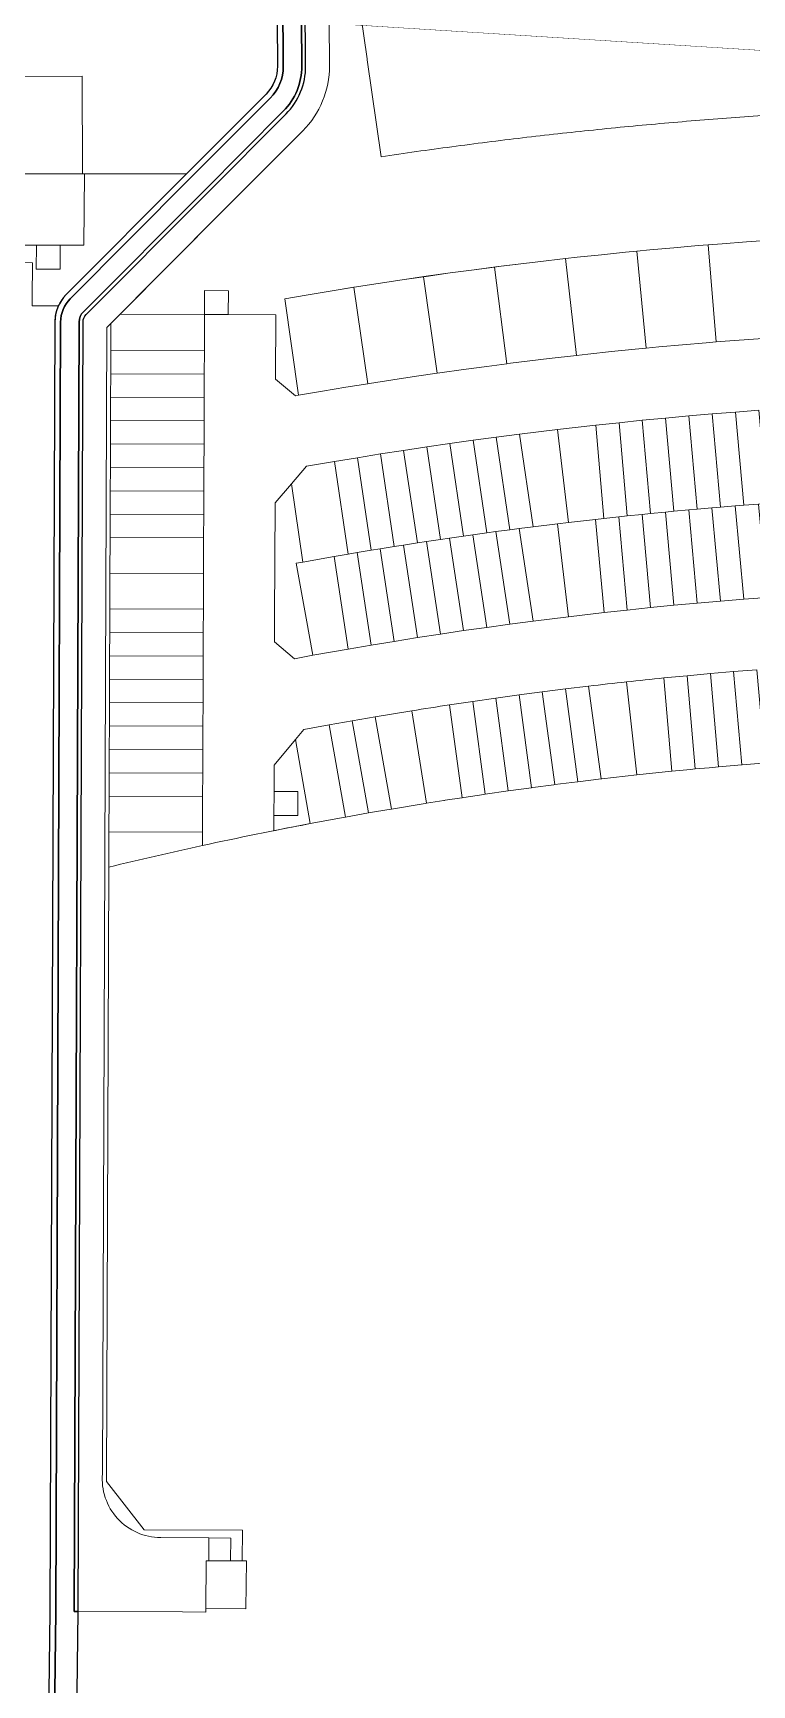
# Model space of a CAD drawing. Header units: centimetres. Extents: x -6122352 to 6876996, y -1694241 to 2592194.
# Drawn here: x -4703449 to -4519016, y -321078 to 102503 of the extents above; entities that cross this region are included whole.
import ezdxf

# ---------------------------------------------------------------- set-up
doc = ezdxf.new("R2010")
doc.units = ezdxf.units.CM
doc.header["$MEASUREMENT"] = 0
for name, color, linetype, lineweight, true_color in [('23585-XR-AR-DAMAC PLOT LIMITS$0$1-End units', 7, 'Continuous', 5, 0xf8991e), ('23585-XR-AR-DAMAC PLOT LIMITS$0$1-Open Space', 7, 'Continuous', 5, 0x90cf5a), ('23585-XR-AR-DAMAC PLOT LIMITS$0$1-Sikka Corridor', 7, 'Continuous', 5, 0x7f5f00), ('23585-XR-AR-DAMAC PLOT LIMITS$0$1-Utility', 7, 'Continuous', 5, 0x8db1ff)]:
    doc.layers.add(name, color=color, linetype=linetype, lineweight=lineweight, true_color=true_color)
for name, color, linetype, lineweight in [('23585-XR-AR-DAMAC PLOT LIMITS$0$1-LV3', 231, 'Continuous', 5), ('23585-XR-AR-DAMAC PLOT LIMITS$0$1-Mid units', 41, 'Continuous', 5), ('23585-XR-AR-DAMAC PLOT LIMITS$0$1-Recreational', 211, 'Continuous', 5), ('A-ANNO-TEXT', 3, 'Continuous', 25)]:
    doc.layers.add(name, color=color, linetype=linetype, lineweight=lineweight)
doc.layers.add('23585-XR-AR-DAMAC PLOT LIMITS$0$1-Utility Corridor', color=44, linetype='Continuous')
doc.layers.add('@MI-REF LAYER', color=7, linetype='Continuous')
doc.layers.add('23585-XR-AR-DAMAC PLOT LIMITS$0$D-Phase New', color=7, linetype='Continuous', true_color=0x000080)

# ---------------------------------------------------------------- blocks, each defined once
blk = doc.blocks.new('23585-XR-AR-DAMAC PLOT LIMITS')
at = {"layer": '23585-XR-AR-DAMAC PLOT LIMITS$0$1-End units', "color": 251, "true_color": 0x636466}
for points in [[(496710.61, 2769210.98), (496691.13, 2769225.01), (496696.91, 2769232.97), (496715.98, 2769218.38), (496714.7, 2769216.63)], [(496705.29, 2769203.53), (496685.41, 2769216.99), (496691.13, 2769225.01), (496710.61, 2769210.98), (496708.91, 2769208.63)], [(496708.91, 2769208.63), (496710.61, 2769210.98), (496714.7, 2769216.63), (496733.79, 2769202.07), (496728.43, 2769194.65)], [(496703.2, 2769200.58), (496705.29, 2769203.53), (496708.91, 2769208.63), (496728.43, 2769194.65), (496723.13, 2769187.19)], [(496608.3, 2769178.03), (496615.03, 2769171.83), (496598.75, 2769154.19), (496593.67, 2769158.87), (496593.53, 2769162.03), (496593.52, 2769162.24), (496608.19, 2769178.13)], [(496678.39, 2769163.78), (496676.43, 2769160.74), (496672.06, 2769153.87), (496655.28, 2769165.22), (496654.56, 2769171.1), (496658.51, 2769177.23)], [(496696.35, 2769147.35), (496691.44, 2769139.62), (496683.24, 2769144.79), (496671.13, 2769152.41), (496672.06, 2769153.87), (496676.43, 2769160.74)], [(496713.86, 2769140.74), (496719.06, 2769148.71), (496739.1, 2769135.51), (496738.9, 2769135.2), (496734.1, 2769127.83)], [(496657.02, 2769133.06), (496640.74, 2769115.43), (496634.02, 2769121.63), (496650.3, 2769139.27)], [(496663.74, 2769126.86), (496647.46, 2769109.22), (496640.74, 2769115.43), (496657.02, 2769133.06)], [(496727.64, 2769117.72), (496727.63, 2769117.7), (496727.61, 2769117.68), (496722.79, 2769109.95), (496704.35, 2769121.72), (496703.9, 2769125.02), (496707.41, 2769130.63)], [(496705.74, 2769088.09), (496689.46, 2769070.46), (496682.73, 2769076.66), (496699.01, 2769094.3)]]:
    blk.add_lwpolyline(points, close=True, dxfattribs=at)
for points in [[(496775.57, 2769187.45), (496775.55, 2769187.42), (496775.51, 2769187.37), (496770.16, 2769180.15), (496750.81, 2769194.35, -0.002195), (496756.51, 2769202.05)], [(496770.16, 2769180.15), (496764.88, 2769172.89), (496764.75, 2769172.71), (496745.04, 2769186.42, -0.002246), (496750.81, 2769194.35)], [(496744.19, 2769143.16), (496744.17, 2769143.13), (496741.76, 2769139.52), (496741.64, 2769139.34), (496741.56, 2769139.22), (496739.1, 2769135.51), (496719.06, 2769148.71, -0.002245), (496724.48, 2769156.87)]]:
    blk.add_lwpolyline(points, format="xyb", close=True, dxfattribs=at)
at = {"layer": '23585-XR-AR-DAMAC PLOT LIMITS$0$1-LV3', "color": 251, "true_color": 0x636466}
for points in [[(496713.2, 2769284.25), (496711.8, 2769282.52), (496708, 2769277.73), (496704.23, 2769272.94), (496702.04, 2769270.13), (496682.31, 2769285.47), (496684.54, 2769288.34), (496688.39, 2769293.24), (496692.29, 2769298.14), (496693.7, 2769299.9)], [(496702.04, 2769270.13), (496700.49, 2769268.13), (496696.77, 2769263.3), (496693.08, 2769258.45), (496691.11, 2769255.83), (496671.14, 2769270.87), (496673.15, 2769273.55), (496676.92, 2769278.5), (496680.72, 2769283.43), (496682.31, 2769285.47)], [(496691.11, 2769255.83), (496689.42, 2769253.58), (496685.77, 2769248.7), (496682.15, 2769243.78), (496680.39, 2769241.37), (496660.2, 2769256.1), (496661.97, 2769258.54), (496665.69, 2769263.58), (496669.41, 2769268.57), (496671.14, 2769270.87)], [(496680.39, 2769241.37), (496676.28, 2769235.7), (496670.47, 2769227.57), (496669.9, 2769226.74), (496649.47, 2769241.16), (496650.07, 2769242.02), (496655.99, 2769250.31), (496660.2, 2769256.1)], [(496669.9, 2769226.74), (496666.96, 2769222.57), (496663.48, 2769217.56), (496660.02, 2769212.54), (496659.63, 2769211.96), (496638.98, 2769226.07), (496639.39, 2769226.66), (496642.92, 2769231.79), (496646.47, 2769236.9), (496649.47, 2769241.16)], [(496656.59, 2769207.5), (496653.19, 2769202.45), (496649.81, 2769197.37), (496649.58, 2769197.02), (496628.94, 2769211.13), (496628.96, 2769211.17), (496632.41, 2769216.35), (496635.89, 2769221.51), (496638.98, 2769226.07), (496659.63, 2769211.96)], [(496649.58, 2769197.02), (496646.46, 2769192.28), (496643.14, 2769187.17), (496639.77, 2769181.93), (496619.12, 2769196.04), (496622.14, 2769200.74), (496625.54, 2769205.97), (496628.94, 2769211.13)], [(496560.45, 2769179.38), (496548.27, 2769166.09), (496529.83, 2769182.97), (496541.99, 2769196.25)]]:
    blk.add_lwpolyline(points, close=True, dxfattribs=at)
at = {"layer": '23585-XR-AR-DAMAC PLOT LIMITS$0$1-Mid units', "color": 251, "true_color": 0x636466}
for points in [[(496737.71, 2769247.08), (496718.65, 2769261.67), (496722.36, 2769266.38), (496741.42, 2769251.79), (496740.08, 2769250.09)], [(496734.02, 2769242.34), (496714.97, 2769256.93), (496718.65, 2769261.67), (496737.71, 2769247.08), (496736.37, 2769245.37)], [(496730.36, 2769237.59), (496711.31, 2769252.18), (496714.97, 2769256.93), (496734.02, 2769242.34), (496732.7, 2769240.63)], [(496726.73, 2769232.81), (496707.67, 2769247.4), (496711.31, 2769252.18), (496730.36, 2769237.59), (496729.05, 2769235.87)], [(496736.37, 2769245.37), (496737.71, 2769247.08), (496740.08, 2769250.09), (496759.16, 2769235.54), (496755.46, 2769230.82)], [(496723.12, 2769228.02), (496704.06, 2769242.61), (496707.67, 2769247.4), (496726.73, 2769232.81), (496725.42, 2769231.09)], [(496719.53, 2769223.21), (496700.48, 2769237.8), (496704.06, 2769242.61), (496723.12, 2769228.02), (496721.82, 2769226.29)], [(496732.7, 2769240.63), (496734.02, 2769242.34), (496736.37, 2769245.37), (496755.46, 2769230.82), (496751.78, 2769226.08)], [(496715.98, 2769218.38), (496696.91, 2769232.97), (496700.48, 2769237.8), (496719.53, 2769223.21), (496718.25, 2769221.47)], [(496729.05, 2769235.87), (496730.36, 2769237.59), (496732.7, 2769240.63), (496751.78, 2769226.08), (496748.13, 2769221.31)], [(496725.42, 2769231.09), (496726.73, 2769232.81), (496729.05, 2769235.87), (496748.13, 2769221.31), (496744.51, 2769216.53)], [(496721.82, 2769226.29), (496723.12, 2769228.02), (496725.42, 2769231.09), (496744.51, 2769216.53), (496740.91, 2769211.73)], [(496718.25, 2769221.47), (496719.53, 2769223.21), (496721.82, 2769226.29), (496740.91, 2769211.73), (496737.33, 2769206.91)], [(496714.7, 2769216.63), (496715.98, 2769218.38), (496718.25, 2769221.47), (496737.33, 2769206.91), (496733.79, 2769202.07)], [(496790.15, 2769206.51), (496789.79, 2769206.05), (496786.5, 2769201.82), (496786.46, 2769201.78), (496767.41, 2769216.37), (496771.1, 2769221.11)], [(496701.83, 2769198.63), (496681.95, 2769212.08), (496685.41, 2769216.99), (496705.29, 2769203.53), (496703.2, 2769200.58)], [(496786.46, 2769201.78), (496782.8, 2769197.02), (496763.75, 2769211.62), (496767.41, 2769216.37)], [(496698.4, 2769193.7), (496678.53, 2769207.15), (496681.95, 2769212.08), (496701.83, 2769198.63), (496699.76, 2769195.66)], [(496782.8, 2769197.02), (496781.36, 2769195.13), (496779.17, 2769192.25), (496760.12, 2769206.84), (496763.75, 2769211.62)], [(496695, 2769188.76), (496675.12, 2769202.21), (496678.53, 2769207.15), (496698.4, 2769193.7), (496696.35, 2769190.73)], [(496779.17, 2769192.25), (496778.46, 2769191.3), (496775.57, 2769187.45), (496756.51, 2769202.05), (496760.12, 2769206.84)], [(496691.63, 2769183.8), (496671.75, 2769197.25), (496675.12, 2769202.21), (496695, 2769188.76), (496692.96, 2769185.77)], [(496699.76, 2769195.66), (496701.83, 2769198.63), (496703.2, 2769200.58), (496723.13, 2769187.19), (496719.69, 2769182.27)], [(496688.28, 2769178.82), (496668.4, 2769192.27), (496671.75, 2769197.25), (496691.63, 2769183.8), (496689.61, 2769180.8)], [(496696.35, 2769190.73), (496698.4, 2769193.7), (496699.76, 2769195.66), (496719.69, 2769182.27), (496716.27, 2769177.34)], [(496684.95, 2769173.82), (496665.08, 2769187.28), (496668.4, 2769192.27), (496688.28, 2769178.82), (496686.27, 2769175.81)], [(496692.96, 2769185.77), (496695, 2769188.76), (496696.35, 2769190.73), (496716.27, 2769177.34), (496712.89, 2769172.39)], [(496682.96, 2769170.81), (496681.66, 2769168.81), (496661.78, 2769182.26), (496665.08, 2769187.28), (496684.95, 2769173.82)], [(496764.75, 2769172.71), (496761.25, 2769167.83), (496741.55, 2769181.54), (496745.04, 2769186.42)], [(496679.68, 2769165.78), (496678.39, 2769163.78), (496658.51, 2769177.23), (496661.78, 2769182.26), (496681.66, 2769168.81)], [(496689.61, 2769180.8), (496691.63, 2769183.8), (496692.96, 2769185.77), (496712.89, 2769172.39), (496709.53, 2769167.42)], [(496686.27, 2769175.81), (496688.28, 2769178.82), (496689.61, 2769180.8), (496709.53, 2769167.42), (496706.19, 2769162.43)], [(496761.25, 2769167.83), (496761.21, 2769167.77), (496757.78, 2769162.94), (496738.08, 2769176.64), (496741.55, 2769181.54)], [(496706.19, 2769162.43), (496702.89, 2769157.42), (496682.96, 2769170.81), (496684.95, 2769173.82), (496686.27, 2769175.81)], [(496757.78, 2769162.94), (496757.66, 2769162.76), (496754.56, 2769158.34), (496754.34, 2769158.02), (496734.64, 2769171.73), (496738.08, 2769176.64)], [(496619.43, 2769167.76), (496603.15, 2769150.12), (496598.75, 2769154.19), (496615.03, 2769171.83)], [(496702.89, 2769157.42), (496699.61, 2769152.39), (496679.68, 2769165.78), (496681.66, 2769168.81), (496682.96, 2769170.81)], [(496754.34, 2769158.02), (496750.92, 2769153.07), (496731.23, 2769166.79), (496734.64, 2769171.73)], [(496623.84, 2769163.69), (496607.56, 2769146.05), (496603.15, 2769150.12), (496619.43, 2769167.76)], [(496696.35, 2769147.35), (496676.43, 2769160.74), (496678.39, 2769163.78), (496679.68, 2769165.78), (496699.61, 2769152.39)], [(496750.92, 2769153.07), (496747.55, 2769148.13), (496727.84, 2769161.84), (496731.23, 2769166.79)], [(496628.25, 2769159.62), (496611.97, 2769141.98), (496607.56, 2769146.05), (496623.84, 2769163.69)], [(496747.55, 2769148.13), (496747.36, 2769147.86), (496744.44, 2769143.53), (496744.19, 2769143.16), (496724.48, 2769156.87), (496727.84, 2769161.84)], [(496632.66, 2769155.55), (496616.38, 2769137.91), (496611.97, 2769141.98), (496628.25, 2769159.62)], [(496637.07, 2769151.48), (496620.79, 2769133.84), (496616.38, 2769137.91), (496632.66, 2769155.55)], [(496641.48, 2769147.41), (496625.2, 2769129.77), (496620.79, 2769133.84), (496637.07, 2769151.48)], [(496645.89, 2769143.34), (496629.61, 2769125.7), (496625.2, 2769129.77), (496641.48, 2769147.41)], [(496650.3, 2769139.27), (496634.02, 2769121.63), (496629.61, 2769125.7), (496645.89, 2769143.34)], [(496710.62, 2769135.69), (496713.86, 2769140.74), (496734.1, 2769127.83), (496733.46, 2769126.85), (496731.45, 2769123.71), (496730.85, 2769122.78)], [(496707.41, 2769130.63), (496710.62, 2769135.69), (496730.85, 2769122.78), (496727.64, 2769117.72)], [(496668.15, 2769122.79), (496651.87, 2769105.15), (496647.46, 2769109.22), (496663.74, 2769126.86)], [(496672.56, 2769118.72), (496656.28, 2769101.08), (496651.87, 2769105.15), (496668.15, 2769122.79)], [(496676.97, 2769114.65), (496660.69, 2769097.01), (496656.28, 2769101.08), (496672.56, 2769118.72)], [(496681.38, 2769110.58), (496665.1, 2769092.94), (496660.69, 2769097.01), (496676.97, 2769114.65)], [(496685.79, 2769106.51), (496669.51, 2769088.87), (496665.1, 2769092.94), (496681.38, 2769110.58)], [(496690.2, 2769102.44), (496673.92, 2769084.8), (496669.51, 2769088.87), (496685.79, 2769106.51)], [(496694.6, 2769098.37), (496678.32, 2769080.73), (496673.92, 2769084.8), (496690.2, 2769102.44)], [(496699.01, 2769094.3), (496682.73, 2769076.66), (496678.32, 2769080.73), (496694.6, 2769098.37)]]:
    blk.add_lwpolyline(points, close=True, dxfattribs=at)
at = {"layer": '23585-XR-AR-DAMAC PLOT LIMITS$0$1-Open Space', "color": 251, "true_color": 0x636466}
for points in [[(496668.65, 2769319.85, 0.001855), (496662.96, 2769312.7, 0.001855), (496657.31, 2769305.49, 0.001855), (496651.72, 2769298.25, 0.001855), (496646.18, 2769290.97, 0.001855), (496640.7, 2769283.64, 0.001855), (496635.27, 2769276.28, 0.001855), (496629.9, 2769268.87, 0.001855), (496624.58, 2769261.42, 0.001855), (496619.32, 2769253.94, 0.001855), (496614.11, 2769246.41, 0.001855), (496608.96, 2769238.85), (496588.27, 2769252.98), (496588.04, 2769253.14), (496573.16, 2769263.3, -0.001765)], [(496556.97, 2769268.19), (496582.84, 2769244.81, -0.200277), (496590.51, 2769228.55), (496591.82, 2769199.68), (496593.52, 2769162.24), (496608.19, 2769178.13), (496603.71, 2769182.27), (496607.84, 2769186.75), (496612.33, 2769182.62), (496620.6, 2769191.58), (496632.74, 2769180.38), (496639.32, 2769181.23), (496639.77, 2769181.93), (496619.12, 2769196.04), (496622.14, 2769200.74), (496625.54, 2769205.97), (496628.96, 2769211.16), (496632.41, 2769216.35), (496635.89, 2769221.51), (496639.38, 2769226.65), (496642.92, 2769231.79), (496646.47, 2769236.9), (496650.06, 2769242), (496655.99, 2769250.31), (496660.2, 2769256.1), (496661.97, 2769258.54), (496665.69, 2769263.58), (496669.41, 2769268.57), (496671.14, 2769270.87), (496673.15, 2769273.55), (496676.92, 2769278.5), (496680.72, 2769283.43), (496682.31, 2769285.47), (496684.54, 2769288.34), (496688.39, 2769293.24), (496692.29, 2769298.14)], [(496529.83, 2769182.97), (496541.99, 2769196.25), (496560.45, 2769179.38), (496560.84, 2769179.8), (496578.49, 2769199.07), (496577.18, 2769227.94, 0.200277), (496573.9, 2769234.91), (496548.03, 2769258.29, 0.197579)], [(496994.52, 2768759.34, 0.001954), (496999.04, 2768762.39), (496982.29, 2768778.12), (496964.36, 2768794.96), (496959.81, 2768799.24), (496881.83, 2768872.45), (496826.64, 2768924.26), (496583.68, 2769148.51, -0.106205), (496581.26, 2769151.95), (496576.67, 2769147.01)]]:
    blk.add_lwpolyline(points, format="xyb", dxfattribs=at)
for points in [[(496578.49, 2769199.07), (496560.84, 2769179.8), (496574.22, 2769167.32), (496570.1, 2769162.83), (496574.61, 2769158.63), (496570.45, 2769154.16), (496565.98, 2769158.33), (496561.76, 2769153.72), (496552, 2769143.08), (496552.25, 2769136.95), (496568.6, 2769154.52), (496575.3, 2769148.29), (496576.67, 2769147.01), (496581.26, 2769151.95, -0.089425), (496580.47, 2769155.41)], [(496831.88, 2768958.01), (496840.28, 2768967.1), (496844.13, 2768971.13), (496848.37, 2768967.16), (496850.4, 2768969.37), (496844.66, 2768974.75), (496827.59, 2768956.23), (496811.9, 2768957.43), (496696.11, 2769064.32), (496690.53, 2769069.47), (496689.46, 2769070.46), (496682.73, 2769076.66), (496678.32, 2769080.73), (496673.92, 2769084.8), (496669.51, 2769088.87), (496665.1, 2769092.94), (496660.69, 2769097.01), (496656.28, 2769101.08), (496651.87, 2769105.15), (496647.46, 2769109.22), (496640.74, 2769115.43), (496634.02, 2769121.63), (496629.61, 2769125.7), (496625.2, 2769129.77), (496620.79, 2769133.84), (496616.38, 2769137.91), (496611.97, 2769141.98), (496607.56, 2769146.05), (496603.15, 2769150.12), (496598.75, 2769154.19), (496593.67, 2769158.87), (496593.74, 2769157.38), (496809.72, 2768958.03, 0.439268)], [(496722.79, 2769109.95), (496704.35, 2769121.72), (496705.5, 2769113.22), (496710.45, 2769108.65), (496714.6, 2769113.15), (496719.08, 2769109.01), (496714.93, 2769104.51), (496717.82, 2769101.84, -0.002229)], [(496708.26, 2769085.76, 0.005774), (496696.11, 2769064.32), (496690.53, 2769069.47), (496689.46, 2769070.46), (496705.74, 2769088.09)]]:
    blk.add_lwpolyline(points, format="xyb", close=True, dxfattribs=at)
blk.add_lwpolyline([(496682.23, 2769134.69), (496677.75, 2769138.83), (496656.06, 2769158.85), (496655.28, 2769165.22), (496672.06, 2769153.87), (496671.13, 2769152.41), (496683.24, 2769144.79), (496691.44, 2769139.62), (496688.87, 2769135.51), (496682.25, 2769134.67)], close=True, dxfattribs=at)
at = {"layer": '23585-XR-AR-DAMAC PLOT LIMITS$0$1-Recreational', "color": 251, "true_color": 0x636466}
blk.add_lwpolyline([(496886.78, 2768877.73), (496831.58, 2768929.56), (496849.72, 2768949.26), (496853.79, 2768953.67), (496853.16, 2768954.26), (496860.14, 2768961.78), (496851.14, 2768970.17), (496850.4, 2768969.37), (496844.66, 2768974.75), (496827.59, 2768956.23), (496811.9, 2768957.43), (496696.11, 2769064.32, -0.005774), (496708.26, 2769085.76, -0.006613), (496722.79, 2769109.95), (496727.61, 2769117.68), (496727.63, 2769117.7), (496727.64, 2769117.72), (496730.85, 2769122.78), (496731.45, 2769123.71), (496733.46, 2769126.85), (496734.1, 2769127.83), (496738.9, 2769135.2), (496739.1, 2769135.51), (496741.56, 2769139.22), (496741.64, 2769139.34), (496741.76, 2769139.52), (496744.17, 2769143.13), (496744.19, 2769143.16), (496744.44, 2769143.53), (496747.36, 2769147.86), (496747.55, 2769148.13), (496750.92, 2769153.07), (496754.34, 2769158.02), (496754.56, 2769158.34), (496757.66, 2769162.76), (496757.78, 2769162.94), (496761.21, 2769167.77), (496761.25, 2769167.83), (496764.75, 2769172.71), (496764.88, 2769172.89), (496770.16, 2769180.15), (496775.51, 2769187.37), (496775.55, 2769187.42), (496775.57, 2769187.45), (496778.46, 2769191.3), (496779.17, 2769192.25), (496781.36, 2769195.13), (496782.8, 2769197.02), (496786.46, 2769201.78), (496786.5, 2769201.82), (496789.79, 2769206.05)], format="xyb", dxfattribs=at)
at = {"layer": '23585-XR-AR-DAMAC PLOT LIMITS$0$1-Sikka Corridor', "color": 251, "true_color": 0x636466}
blk.add_lwpolyline([(496552.88, 2769263.66), (496578.75, 2769240.28, -0.200277), (496584.41, 2769228.27), (496585.72, 2769199.4), (496587.71, 2769155.73, 0.197505), (496588.59, 2769153.83), (496831.58, 2768929.56), (496849.72, 2768949.26), (496853.79, 2768953.67), (496853.16, 2768954.26), (496844.13, 2768962.59), (496844.58, 2768963.07), (496840.28, 2768967.1), (496831.88, 2768958.01, -0.439268), (496809.72, 2768958.03), (496593.74, 2769157.38), (496591.82, 2769199.68), (496590.51, 2769228.55, 0.200277), (496582.84, 2769244.81), (496556.97, 2769268.19, 0.197579)], format="xyb", dxfattribs=at)
at = {"layer": '23585-XR-AR-DAMAC PLOT LIMITS$0$1-Utility', "color": 251, "true_color": 0x636466}
for points in [[(496607.84, 2769186.75), (496612.33, 2769182.62), (496608.19, 2769178.13), (496603.71, 2769182.27)], [(496574.61, 2769158.63), (496570.45, 2769154.16), (496565.98, 2769158.33), (496570.1, 2769162.83)], [(496719.08, 2769109.01), (496714.93, 2769104.51), (496710.45, 2769108.65), (496714.6, 2769113.15)], [(496848.37, 2768967.16), (496844.58, 2768963.07), (496840.28, 2768967.1), (496844.13, 2768971.13)], [(496850.4, 2768969.37), (496851.14, 2768970.17), (496860.14, 2768961.78), (496853.16, 2768954.26), (496844.13, 2768962.59), (496844.58, 2768963.07), (496848.37, 2768967.16)]]:
    blk.add_lwpolyline(points, close=True, dxfattribs=at)
at = {"layer": '23585-XR-AR-DAMAC PLOT LIMITS$0$1-Utility Corridor', "color": 251, "true_color": 0x636466}
for points in [[(496886.78, 2768877.73), (496831.58, 2768929.56), (496830.9, 2768928.83), (496587.91, 2769153.1, -0.197505), (496586.71, 2769155.69), (496584.72, 2769199.35), (496583.41, 2769228.23, 0.200277), (496578.08, 2769239.54), (496552.21, 2769262.92, 0.197579)], [(496549.03, 2769259.4), (496574.9, 2769236.02, -0.200277), (496578.68, 2769228.01), (496579.99, 2769199.14), (496581.97, 2769155.47, 0.197505), (496584.7, 2769149.61), (496827.67, 2768925.36), (496882.85, 2768873.54)], [(496552.21, 2769262.92), (496578.08, 2769239.54, -0.200277), (496583.41, 2769228.23), (496584.72, 2769199.35), (496586.71, 2769155.69, 0.197505), (496587.91, 2769153.1), (496830.9, 2768928.83), (496831.58, 2768929.56), (496588.59, 2769153.83, -0.197505), (496587.71, 2769155.73), (496585.72, 2769199.4), (496584.41, 2769228.27, 0.200277), (496578.75, 2769240.28), (496552.88, 2769263.66, 0.197579)], [(496548.03, 2769258.29), (496573.9, 2769234.91, -0.200277), (496577.18, 2769227.94), (496578.49, 2769199.07), (496580.47, 2769155.41, 0.197505), (496583.68, 2769148.51), (496826.64, 2768924.26), (496881.83, 2768872.45), (496959.81, 2768799.24), (496964.36, 2768794.96), (496982.29, 2768778.12), (496999.04, 2768762.39), (497000.31, 2768763.26), (496983.32, 2768779.21), (496965.39, 2768796.05), (496960.84, 2768800.33), (496882.85, 2768873.54), (496827.67, 2768925.36), (496584.7, 2769149.61, -0.197505), (496581.97, 2769155.47), (496579.99, 2769199.14), (496578.68, 2769228.01, 0.200277), (496574.9, 2769236.02), (496549.03, 2769259.4, 0.197579)]]:
    blk.add_lwpolyline(points, format="xyb", dxfattribs=at)
at = {"layer": '23585-XR-AR-DAMAC PLOT LIMITS$0$D-Phase New', "color": 8, "const_width": 0.1}
blk.add_lwpolyline([(496900.1, 2769610.96), (496921.28, 2769621.25), (496936.56, 2769633.58), (496885.44, 2769737.97), (496874.35, 2769760.79), (496832.05, 2769846.37, 0.006928), (496746.31, 2769775.07, 0.049904), (496192.24, 2769196.16), (496366.34, 2769035.68), (496464.74, 2769146.2), (496601.21, 2769277.62), (496681.41, 2769354.87), (496699.47, 2769372.26), (496774.4, 2769438.43), (496894.23, 2769525.45), (496932.27, 2769551.82, -0.033948)], format="xyb", close=True, dxfattribs=at)
blk.add_lwpolyline([(497083.03, 2768673.77), (497094.89, 2768682.37), (497106.66, 2768691.09), (497118.34, 2768699.93), (497129.92, 2768708.89), (497141.4, 2768717.96), (497152.79, 2768727.16), (497160.17, 2768734.27), (497206.87, 2768779.28), (497226.77, 2768802.17), (496681.41, 2769354.87), (496601.21, 2769277.62)], dxfattribs=at)
blk = doc.blocks.new('A$Cf093b529')
at = {"layer": 'A-ANNO-TEXT'}
blk.add_blockref('23585-XR-AR-DAMAC PLOT LIMITS', (-495391.99, -2768603.44), dxfattribs=at)

msp = doc.modelspace()

# ---------------------------------------------------------------- block references
at = {"layer": '@MI-REF LAYER', "xscale": 999.9999999999999, "yscale": 999.9999999999999, "zscale": 999.9999999999999, "rotation": 312.4882903633292}
msp.add_blockref('A$Cf093b529', (-5904718.73535, 539022.72011), dxfattribs=at)

doc.saveas('drawing.dxf')
